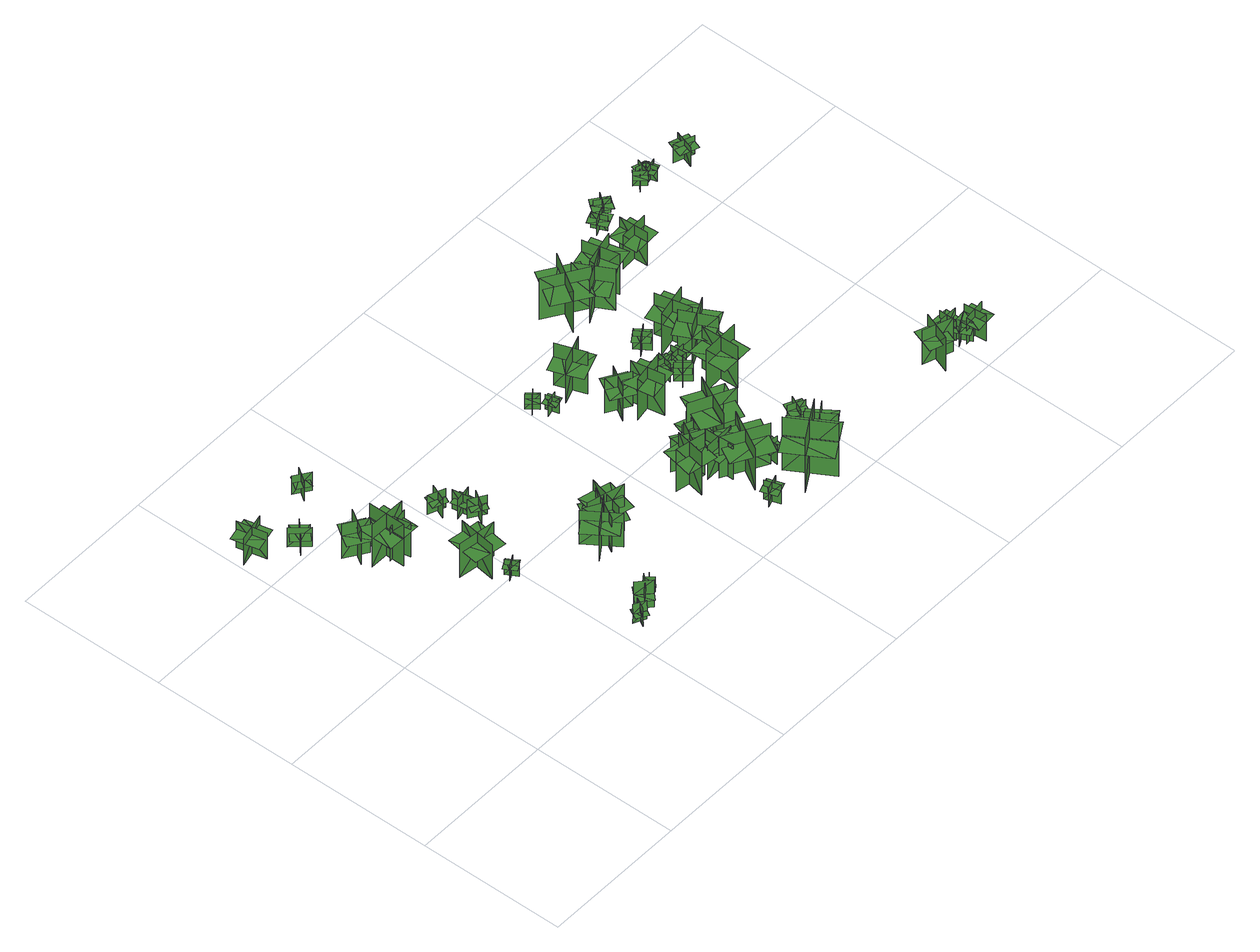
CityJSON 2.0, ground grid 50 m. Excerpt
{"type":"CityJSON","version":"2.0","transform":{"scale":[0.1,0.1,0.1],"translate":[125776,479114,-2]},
"CityObjects":{
"tree1":{"type":"SolitaryVegetationObject","geometry":[{"type":"MultiSurface","lod":"1","boundaries":[[[0,1,2]],[[0,2,3]],[[4,5,6]],[[4,6,7]],[[8,9,10]],[[8,10,11]],[[8,11,12]],[[8,12,13]]]}]},
"tree2":{"type":"SolitaryVegetationObject","geometry":[{"type":"MultiSurface","lod":"1","boundaries":[[[14,15,16]],[[14,16,17]],[[18,19,20]],[[18,20,21]],[[22,23,24]],[[22,24,25]],[[22,25,26]],[[22,26,27]]]}]},
"tree3":{"type":"SolitaryVegetationObject","geometry":[{"type":"MultiSurface","lod":"1","boundaries":[[[28,29,30]],[[28,30,31]],[[32,33,34]],[[32,34,35]],[[36,37,38]],[[36,38,39]],[[36,40,41]],[[36,41,37]]]}]},
"tree4":{"type":"SolitaryVegetationObject","geometry":[{"type":"MultiSurface","lod":"1","boundaries":[[[42,43,44]],[[42,44,45]],[[46,47,48]],[[46,48,49]],[[50,51,52]],[[50,52,53]],[[50,51,54]],[[50,54,55]]]}]},
"tree5":{"type":"SolitaryVegetationObject","geometry":[{"type":"MultiSurface","lod":"1","boundaries":[[[56,57,58]],[[56,58,59]],[[60,61,62]],[[60,62,63]],[[64,65,66]],[[64,66,67]],[[64,67,68]],[[64,68,69]]]}]},
"tree6":{"type":"SolitaryVegetationObject","geometry":[{"type":"MultiSurface","lod":"1","boundaries":[[[70,71,72]],[[70,72,73]],[[74,75,76]],[[74,76,77]],[[78,79,75]],[[78,75,74]],[[80,81,71]],[[80,71,70]],[[70,71,82]],[[70,82,83]],[[70,84,85]],[[70,85,71]]]}]},
"tree7":{"type":"SolitaryVegetationObject","geometry":[{"type":"MultiSurface","lod":"1","boundaries":[[[86,87,88]],[[86,88,89]],[[90,91,92]],[[90,92,93]],[[94,95,96]],[[94,96,97]],[[94,97,98]],[[94,98,99]]]}]},
"tree8":{"type":"SolitaryVegetationObject","geometry":[{"type":"MultiSurface","lod":"1","boundaries":[[[100,101,102]],[[100,102,103]],[[104,105,106]],[[104,106,107]],[[108,109,110]],[[108,110,111]],[[108,111,112]],[[108,112,113]]]}]},
"tree9":{"type":"SolitaryVegetationObject","geometry":[{"type":"MultiSurface","lod":"1","boundaries":[[[114,115,116]],[[114,116,117]],[[118,119,120]],[[118,120,121]],[[122,123,119]],[[122,119,118]],[[124,125,115]],[[124,115,114]],[[114,115,126]],[[114,126,127]],[[114,128,129]],[[114,129,115]]]}]},
"tree10":{"type":"SolitaryVegetationObject","geometry":[{"type":"MultiSurface","lod":"1","boundaries":[[[130,131,132]],[[130,132,133]],[[134,135,136]],[[134,136,137]],[[138,139,140]],[[138,140,141]],[[138,142,143]],[[138,143,139]]]}]},
"tree11":{"type":"SolitaryVegetationObject","geometry":[{"type":"MultiSurface","lod":"1","boundaries":[[[144,145,146]],[[144,146,147]],[[148,149,150]],[[148,150,151]],[[152,153,149]],[[152,149,148]],[[154,155,145]],[[154,145,144]],[[144,145,156]],[[144,156,157]],[[144,158,159]],[[144,159,145]]]}]},
"tree12":{"type":"SolitaryVegetationObject","geometry":[{"type":"MultiSurface","lod":"1","boundaries":[[[160,161,162]],[[160,162,163]],[[164,165,166]],[[164,166,167]],[[168,169,170]],[[168,170,171]],[[168,172,173]],[[168,173,169]]]}]},
"tree13":{"type":"SolitaryVegetationObject","geometry":[{"type":"MultiSurface","lod":"1","boundaries":[[[174,175,176]],[[174,176,177]],[[178,179,180]],[[178,180,181]],[[182,183,184]],[[182,184,185]],[[182,186,187]],[[182,187,183]]]}]},
"tree14":{"type":"SolitaryVegetationObject","geometry":[{"type":"MultiSurface","lod":"1","boundaries":[[[188,189,190]],[[188,190,191]],[[192,193,194]],[[192,194,195]],[[196,197,198]],[[196,198,199]],[[196,200,201]],[[196,201,197]]]}]},
"tree15":{"type":"SolitaryVegetationObject","geometry":[{"type":"MultiSurface","lod":"1","boundaries":[[[202,203,204]],[[202,204,205]],[[206,207,208]],[[206,208,209]],[[210,211,212]],[[210,212,213]],[[210,213,214]],[[210,214,215]]]}]},
"tree16":{"type":"SolitaryVegetationObject","geometry":[{"type":"MultiSurface","lod":"1","boundaries":[[[216,217,218]],[[216,218,219]],[[220,221,222]],[[220,222,223]],[[224,225,226]],[[224,226,227]],[[224,227,228]],[[224,228,229]]]}]},
"tree17":{"type":"SolitaryVegetationObject","geometry":[{"type":"MultiSurface","lod":"1","boundaries":[[[230,231,232]],[[230,232,233]],[[234,235,236]],[[234,236,237]],[[238,239,240]],[[238,240,241]],[[238,241,242]],[[238,242,243]]]}]},
"tree18":{"type":"SolitaryVegetationObject","geometry":[{"type":"MultiSurface","lod":"1","boundaries":[[[244,245,246]],[[244,246,247]],[[248,249,250]],[[248,250,251]],[[252,253,254]],[[252,254,255]],[[252,256,257]],[[252,257,253]]]}]},
"tree19":{"type":"SolitaryVegetationObject","geometry":[{"type":"MultiSurface","lod":"1","boundaries":[[[258,259,260]],[[258,260,261]],[[262,263,264]],[[262,264,265]],[[266,267,268]],[[266,268,269]],[[266,269,270]],[[266,270,271]]]}]},
"tree20":{"type":"SolitaryVegetationObject","geometry":[{"type":"MultiSurface","lod":"1","boundaries":[[[272,273,274]],[[272,274,275]],[[276,277,278]],[[276,278,279]],[[280,281,282]],[[280,282,283]],[[280,283,284]],[[280,284,285]]]}]},
"tree21":{"type":"SolitaryVegetationObject","geometry":[{"type":"MultiSurface","lod":"1","boundaries":[[[286,287,288]],[[286,288,289]],[[290,291,292]],[[290,292,293]],[[294,295,296]],[[294,296,297]],[[294,297,298]],[[294,298,299]]]}]},
"tree22":{"type":"SolitaryVegetationObject","geometry":[{"type":"MultiSurface","lod":"1","boundaries":[[[300,301,302]],[[300,302,303]],[[304,305,306]],[[304,306,307]],[[308,309,310]],[[308,310,311]],[[308,311,312]],[[308,312,313]]]}]},
"tree23":{"type":"SolitaryVegetationObject","geometry":[{"type":"MultiSurface","lod":"1","boundaries":[[[314,315,316]],[[314,316,317]],[[318,319,320]],[[318,320,321]],[[322,323,324]],[[322,324,325]],[[322,325,326]],[[322,326,327]]]}]},
"tree24":{"type":"SolitaryVegetationObject","geometry":[{"type":"MultiSurface","lod":"1","boundaries":[[[328,329,330]],[[328,330,331]],[[332,333,334]],[[332,334,335]],[[336,337,338]],[[336,338,339]],[[336,339,340]],[[336,340,341]]]}]},
"tree25":{"type":"SolitaryVegetationObject","geometry":[{"type":"MultiSurface","lod":"1","boundaries":[[[342,343,344]],[[342,344,345]],[[346,347,348]],[[346,348,349]],[[350,351,352]],[[350,352,353]],[[350,353,354]],[[350,354,355]]]}]},
"tree26":{"type":"SolitaryVegetationObject","geometry":[{"type":"MultiSurface","lod":"1","boundaries":[[[356,357,358]],[[356,358,359]],[[360,361,362]],[[360,362,363]],[[364,365,366]],[[364,366,367]],[[364,367,368]],[[364,368,369]]]}]},
"tree27":{"type":"SolitaryVegetationObject","geometry":[{"type":"MultiSurface","lod":"1","boundaries":[[[370,371,372]],[[370,372,373]],[[374,375,376]],[[374,376,377]],[[378,379,380]],[[378,380,381]],[[378,381,382]],[[378,382,383]]]}]},
"tree28":{"type":"SolitaryVegetationObject","geometry":[{"type":"MultiSurface","lod":"1","boundaries":[[[384,385,386]],[[384,386,387]],[[388,389,390]],[[388,390,391]],[[392,393,394]],[[392,394,395]],[[392,393,396]],[[392,396,397]]]}]},
"tree29":{"type":"SolitaryVegetationObject","geometry":[{"type":"MultiSurface","lod":"1","boundaries":[[[398,399,400]],[[398,400,401]],[[402,403,404]],[[402,404,405]],[[406,407,408]],[[406,408,409]],[[406,410,411]],[[406,411,407]]]}]},
"tree30":{"type":"SolitaryVegetationObject","geometry":[{"type":"MultiSurface","lod":"1","boundaries":[[[412,413,414]],[[412,414,415]],[[416,417,418]],[[416,418,419]],[[420,421,422]],[[420,422,423]],[[420,423,424]],[[420,424,425]]]}]},
"tree31":{"type":"SolitaryVegetationObject","geometry":[{"type":"MultiSurface","lod":"1","boundaries":[[[426,427,428]],[[426,428,429]],[[430,431,432]],[[430,432,433]],[[434,435,436]],[[434,436,437]],[[434,438,439]],[[434,439,435]]]}]},
"tree32":{"type":"SolitaryVegetationObject","geometry":[{"type":"MultiSurface","lod":"1","boundaries":[[[440,441,442]],[[440,442,443]],[[444,445,446]],[[444,446,447]],[[448,449,450]],[[448,450,451]],[[448,451,452]],[[448,452,453]]]}]},
"tree33":{"type":"SolitaryVegetationObject","geometry":[{"type":"MultiSurface","lod":"1","boundaries":[[[454,455,456]],[[454,456,457]],[[458,459,460]],[[458,460,461]],[[462,463,464]],[[462,464,465]],[[462,465,466]],[[462,466,467]]]}]},
"tree34":{"type":"SolitaryVegetationObject","geometry":[{"type":"MultiSurface","lod":"1","boundaries":[[[468,469,470]],[[468,470,471]],[[472,473,474]],[[472,474,475]],[[476,477,478]],[[476,478,479]],[[476,479,480]],[[476,480,481]]]}]},
"tree35":{"type":"SolitaryVegetationObject","geometry":[{"type":"MultiSurface","lod":"1","boundaries":[[[482,483,484]],[[482,484,485]],[[486,487,488]],[[486,488,489]],[[490,491,492]],[[490,492,493]],[[490,493,494]],[[490,494,495]]]}]},
"tree36":{"type":"SolitaryVegetationObject","geometry":[{"type":"MultiSurface","lod":"1","boundaries":[[[496,497,498]],[[496,498,499]],[[500,501,502]],[[500,502,503]],[[504,505,506]],[[504,506,507]],[[504,507,508]],[[504,508,509]]]}]},
"tree37":{"type":"SolitaryVegetationObject","geometry":[{"type":"MultiSurface","lod":"1","boundaries":[[[510,511,512]],[[510,512,513]],[[514,515,516]],[[514,516,517]],[[518,519,520]],[[518,520,521]],[[518,521,522]],[[518,522,523]]]}]},
"tree38":{"type":"SolitaryVegetationObject","geometry":[{"type":"MultiSurface","lod":"1","boundaries":[[[524,525,526]],[[524,526,527]],[[528,529,530]],[[528,530,531]],[[532,533,534]],[[532,534,535]],[[532,533,536]],[[532,536,537]]]}]},
"tree39":{"type":"SolitaryVegetationObject","geometry":[{"type":"MultiSurface","lod":"1","boundaries":[[[538,539,540]],[[538,540,541]],[[542,543,544]],[[542,544,545]],[[546,547,548]],[[546,548,549]],[[546,549,550]],[[546,550,551]]]}]},
"tree40":{"type":"SolitaryVegetationObject","geometry":[{"type":"MultiSurface","lod":"1","boundaries":[[[552,553,554]],[[552,554,555]],[[556,557,558]],[[556,558,559]],[[560,561,562]],[[560,562,563]],[[560,563,564]],[[560,564,565]]]}]},
"tree41":{"type":"SolitaryVegetationObject","geometry":[{"type":"MultiSurface","lod":"1","boundaries":[[[566,567,568]],[[566,568,569]],[[570,571,572]],[[570,572,573]],[[574,575,576]],[[574,576,577]],[[574,577,578]],[[574,578,579]]]}]},
"tree42":{"type":"SolitaryVegetationObject","geometry":[{"type":"MultiSurface","lod":"1","boundaries":[[[580,581,582]],[[580,582,583]],[[584,585,586]],[[584,586,587]],[[588,589,590]],[[588,590,591]],[[588,591,592]],[[588,592,593]]]}]},
"tree43":{"type":"SolitaryVegetationObject","geometry":[{"type":"MultiSurface","lod":"1","boundaries":[[[594,595,596]],[[594,596,597]],[[598,599,600]],[[598,600,601]],[[602,603,604]],[[602,604,605]],[[602,603,606]],[[602,606,607]]]}]},
"tree44":{"type":"SolitaryVegetationObject","geometry":[{"type":"MultiSurface","lod":"1","boundaries":[[[608,609,610]],[[608,610,611]],[[612,613,614]],[[612,614,615]],[[616,617,618]],[[616,618,619]],[[616,619,620]],[[616,620,621]]]}]},
"tree45":{"type":"SolitaryVegetationObject","geometry":[{"type":"MultiSurface","lod":"1","boundaries":[[[622,623,624]],[[622,624,625]],[[626,627,628]],[[626,628,629]],[[630,631,632]],[[630,632,633]],[[630,633,634]],[[630,634,635]]]}]},
"tree46":{"type":"SolitaryVegetationObject","geometry":[{"type":"MultiSurface","lod":"1","boundaries":[[[636,637,638]],[[636,638,639]],[[640,641,642]],[[640,642,643]],[[644,645,646]],[[644,646,647]],[[644,647,648]],[[644,648,649]]]}]},
"tree47":{"type":"SolitaryVegetationObject","geometry":[{"type":"MultiSurface","lod":"1","boundaries":[[[650,651,652]],[[650,652,653]],[[654,655,656]],[[654,656,657]],[[658,659,660]],[[658,660,661]],[[658,661,662]],[[658,662,663]]]}]},
"tree48":{"type":"SolitaryVegetationObject","geometry":[{"type":"MultiSurface","lod":"1","boundaries":[[[664,665,666]],[[664,666,667]],[[668,669,670]],[[668,670,671]],[[672,673,674]],[[672,674,675]],[[672,675,676]],[[672,676,677]]]}]},
"tree49":{"type":"SolitaryVegetationObject","geometry":[{"type":"MultiSurface","lod":"1","boundaries":[[[678,679,680]],[[678,680,681]],[[682,683,684]],[[682,684,685]],[[686,687,688]],[[686,688,689]],[[686,689,690]],[[686,690,691]]]}]},
"tree50":{"type":"SolitaryVegetationObject","geometry":[{"type":"MultiSurface","lod":"1","boundaries":[[[692,693,694]],[[692,694,695]],[[696,697,698]],[[696,698,699]],[[700,701,702]],[[700,702,703]],[[700,703,704]],[[700,704,705]]]}]},
"tree51":{"type":"SolitaryVegetationObject","geometry":[{"type":"MultiSurface","lod":"1","boundaries":[[[706,707,708]],[[706,708,709]],[[710,711,712]],[[710,712,713]],[[714,715,716]],[[714,716,717]],[[714,717,718]],[[714,718,719]]]}]},
"tree52":{"type":"SolitaryVegetationObject","geometry":[{"type":"MultiSurface","lod":"1","boundaries":[[[720,721,722]],[[720,722,723]],[[724,725,726]],[[724,726,727]],[[728,729,730]],[[728,730,731]],[[728,731,732]],[[728,732,733]]]}]},
"tree53":{"type":"SolitaryVegetationObject","geometry":[{"type":"MultiSurface","lod":"1","boundaries":[[[734,735,736]],[[734,736,737]],[[738,739,740]],[[738,740,741]],[[742,743,744]],[[742,744,745]],[[742,745,746]],[[742,746,747]]]}]},
"tree54":{"type":"SolitaryVegetationObject","geometry":[{"type":"MultiSurface","lod":"1","boundaries":[[[748,749,750]],[[748,750,751]],[[752,753,754]],[[752,754,755]],[[756,757,758]],[[756,758,759]],[[756,759,760]],[[756,760,761]]]}]},
"tree55":{"type":"SolitaryVegetationObject","geometry":[{"type":"MultiSurface","lod":"1","boundaries":[[[762,763,764]],[[762,764,765]],[[766,767,768]],[[766,768,769]],[[770,771,772]],[[770,772,773]],[[770,773,774]],[[770,774,775]]]}]}
},
"vertices":[
[10,1112,8],[108,1135,8],[108,1135,117],[10,1112,117],[71,1075,8],[49,1173,8],[49,1173,117],[71,1075,117],[70,1079,86],[113,1089,86],[92,1179,86],[50,1169,86],[7,1159,86],[28,1069,86],
[146,1064,6],[195,1011,6],[195,1011,84],[146,1064,84],[145,1012,6],[197,1061,6],[197,1061,84],[145,1012,84],[147,1014,62],[168,991,62],[216,1036,62],[195,1059,62],[174,1082,62],[125,1037,62],
[279,932,2],[233,860,2],[233,860,144],[279,932,144],[215,917,2],[287,871,2],[287,871,144],[215,917,144],[215,917,97],[287,871,97],[313,911,97],[241,956,97],[190,878,97],[262,832,97],
[307,890,4],[306,761,4],[306,761,176],[307,890,176],[245,829,4],[374,827,4],[374,827,176],[245,829,176],[303,890,119],[302,761,119],[367,761,119],[368,890,119],[250,762,119],[251,891,119],
[374,817,6],[295,802,6],[295,802,145],[374,817,145],[330,847,6],[330,847,145],[345,768,145],[345,768,6],[330,844,100],[297,838,100],[310,774,100],[343,781,100],[376,787,100],[364,851,100],
[561,81,48],[581,118,48],[562,128,48],[542,91,48],[552,109,48],[590,88,48],[591,91,87],[553,111,87],[553,111,9],[591,91,9],[563,80,9],[583,117,9],[581,118,87],[561,81,87],[580,70,48],[600,108,48],
[374,608,5],[502,590,5],[502,590,145],[374,608,145],[430,535,5],[449,663,5],[449,663,145],[430,535,145],[431,540,106],[487,532,106],[504,649,106],[448,657,106],[392,666,106],[375,549,106],
[469,522,0],[491,484,0],[491,484,62],[469,522,62],[461,494,0],[499,516,0],[499,516,62],[461,494,62],[461,494,44],[473,475,44],[511,497,44],[499,516,44],[488,535,44],[450,513,44],
[602,149,62],[645,108,62],[666,131,62],[623,172,62],[643,151,62],[602,108,62],[605,106,116],[646,149,116],[646,149,7],[605,106,7],[600,147,7],[643,107,7],[645,108,116],[602,149,116],[581,127,62],[624,87,62],
[353,1196,4],[319,1147,4],[319,1147,81],[353,1196,81],[316,1190,4],[316,1190,81],[366,1155,81],[366,1155,4],[353,1192,52],[323,1149,52],[343,1135,52],[373,1178,52],[332,1207,52],[302,1164,52],
[692,167,40],[667,145,40],[679,132,40],[704,154,40],[691,144,40],[669,169,40],[667,168,71],[690,142,71],[690,142,9],[667,168,9],[691,168,9],[666,146,9],[667,145,71],[692,167,71],[681,180,40],[656,158,40],
[561,820,5],[505,842,5],[505,842,83],[561,820,83],[546,855,5],[546,855,83],[524,799,83],[524,799,5],[557,819,53],[508,839,53],[499,816,53],[548,797,53],[566,843,53],[517,862,53],
[549,765,4],[608,775,4],[608,775,82],[549,765,82],[580,743,4],[580,743,82],[570,803,82],[570,803,4],[553,768,52],[604,777,52],[600,801,52],[548,792,52],[557,743,52],[609,752,52],
[619,713,3],[569,745,3],[569,745,81],[619,713,81],[611,750,3],[611,750,81],[578,699,81],[578,699,3],[615,713,51],[570,741,51],[557,721,51],[602,692,51],[628,734,51],[584,762,51],
[787,419,5],[682,346,5],[682,346,144],[787,419,144],[697,434,5],[770,329,5],[770,329,144],[697,434,144],[700,430,106],[653,398,106],[721,301,106],[767,333,106],[814,365,106],[746,462,106],
[733,342,5],[795,455,5],[795,455,145],[733,342,145],[821,369,5],[708,431,5],[708,431,145],[821,369,145],[817,371,106],[844,421,106],[740,478,106],[713,428,106],[686,379,106],[790,322,106],
[733,434,6],[858,402,6],[858,402,146],[733,434,146],[780,355,6],[813,480,6],[813,480,146],[780,355,146],[781,360,107],[836,346,107],[866,461,107],[812,475,107],[757,489,107],[727,375,107],
[1072,292,6],[1091,394,6],[1091,394,180],[1072,292,180],[1138,337,6],[1035,356,6],[1035,356,180],[1138,337,180],[1138,337,123],[1035,356,123],[1025,300,123],[1128,281,123],[1148,393,123],[1046,412,123],
[1174,146,7],[1192,94,7],[1192,94,84],[1174,146,84],[1158,113,7],[1210,131,7],[1210,131,84],[1158,113,84],[1158,113,62],[1167,87,62],[1219,105,62],[1210,131,62],[1201,157,62],[1148,139,62],
[1175,367,6],[1083,418,6],[1083,418,146],[1175,367,146],[1156,431,6],[1156,431,146],[1105,340,146],[1105,340,6],[1156,431,102],[1118,453,102],[1077,380,102],[1115,359,102],[1153,337,102],[1194,410,102],
[1179,368,2],[1180,264,2],[1180,264,142],[1179,368,142],[1132,320,2],[1132,320,142],[1237,322,142],[1237,322,2],[1132,320,98],[1133,276,98],[1217,278,98],[1216,321,98],[1215,365,98],[1132,364,98],
[1033,894,8],[998,866,8],[998,866,69],[1033,894,69],[1003,897,8],[1031,863,8],[1031,863,69],[1003,897,69],[1003,897,52],[986,883,52],[1014,849,52],[1031,863,52],[1048,877,52],[1020,911,52],
[1065,838,9],[1023,826,9],[1023,826,70],[1065,838,70],[1040,852,9],[1052,810,9],[1052,810,70],[1040,852,70],[1040,852,53],[1018,846,53],[1030,804,53],[1052,810,53],[1073,816,53],[1061,858,53],
[1187,189,4],[1263,326,4],[1263,326,175],[1187,189,175],[1294,221,4],[1157,297,4],[1157,297,175],[1294,221,175],[1289,224,127],[1322,284,127],[1196,354,127],[1162,294,127],[1129,234,127],[1255,164,127],
[1170,448,5],[1243,422,5],[1243,422,112],[1170,448,112],[1192,401,5],[1218,474,5],[1218,474,112],[1192,401,112],[1192,401,82],[1229,388,82],[1254,462,82],[1218,474,82],[1181,487,82],[1156,414,82],
[1283,328,6],[1250,283,6],[1250,283,83],[1283,328,83],[1246,322,6],[1291,290,6],[1291,290,83],[1246,322,83],[1246,322,61],[1230,300,61],[1275,268,61],[1291,290,61],[1307,313,61],[1262,345,61],
[1331,228,10],[1276,235,10],[1276,235,87],[1331,228,87],[1309,257,10],[1301,203,10],[1301,203,87],[1309,257,87],[1309,257,66],[1281,261,66],[1273,206,66],[1301,203,66],[1328,199,66],[1336,253,66],
[1298,181,4],[1383,40,4],[1383,40,223],[1298,181,223],[1272,72,4],[1412,158,4],[1412,158,223],[1272,72,223],[1294,178,150],[1379,38,150],[1449,80,150],[1364,221,150],[1322,3,150],[1237,144,150],
[1147,651,11],[1191,724,11],[1191,724,153],[1147,651,153],[1210,667,11],[1137,711,11],[1137,711,153],[1210,667,153],[1210,667,107],[1137,711,107],[1113,671,107],[1186,627,107],[1234,707,107],[1161,751,107],
[1198,454,4],[1339,384,4],[1339,384,175],[1198,454,175],[1235,348,4],[1305,489,4],[1305,489,175],[1235,348,175],[1238,353,127],[1300,323,127],[1364,453,127],[1302,483,127],[1240,514,127],[1176,384,127],
[1133,899,4],[1169,801,4],[1169,801,177],[1133,899,177],[1099,826,4],[1197,862,4],[1197,862,177],[1099,826,177],[1099,826,121],[1197,862,121],[1178,916,121],[1080,880,121],[1119,773,121],[1217,809,121],
[1245,577,4],[1225,688,4],[1225,688,174],[1245,577,174],[1292,644,4],[1181,625,4],[1181,625,174],[1292,644,174],[1292,644,129],[1282,698,129],[1171,678,129],[1181,625,129],[1190,572,129],[1301,591,129],
[1477,185,6],[1395,128,6],[1395,128,144],[1477,185,144],[1412,197,6],[1469,115,6],[1469,115,144],[1412,197,144],[1412,197,106],[1371,168,106],[1428,86,106],[1469,115,106],[1510,144,106],[1453,225,106],
[1477,295,7],[1452,242,7],[1452,242,89],[1477,295,89],[1440,282,7],[1493,257,7],[1493,257,89],[1440,282,89],[1440,282,66],[1427,256,66],[1480,230,66],[1493,257,66],[1506,283,66],[1453,309,66],
[1366,703,7],[1355,649,7],[1355,649,83],[1366,703,83],[1335,683,7],[1389,672,7],[1389,672,83],[1335,683,83],[1335,683,62],[1330,656,62],[1384,645,62],[1389,672,62],[1395,699,62],[1341,711,62],
[1364,645,7],[1400,602,7],[1400,602,84],[1364,645,84],[1361,608,7],[1403,643,7],[1403,643,84],[1361,608,84],[1361,608,62],[1378,587,62],[1421,622,62],[1403,643,62],[1385,665,62],[1343,629,62],
[1438,672,7],[1383,668,7],[1383,668,84],[1438,672,84],[1411,696,7],[1415,641,7],[1415,641,84],[1411,696,84],[1411,696,62],[1383,694,62],[1387,639,62],[1415,641,62],[1442,643,62],[1438,698,62],
[1463,487,6],[1458,616,6],[1458,616,178],[1463,487,178],[1523,552,6],[1394,547,6],[1394,547,178],[1523,552,178],[1468,487,121],[1462,616,121],[1398,614,121],[1403,485,121],[1515,618,121],[1520,489,121],
[1386,816,6],[1418,771,6],[1418,771,83],[1386,816,83],[1379,780,6],[1425,811,6],[1425,811,83],[1379,780,83],[1379,780,62],[1395,757,62],[1440,789,62],[1425,811,62],[1409,834,62],[1363,802,62],
[1435,1012,6],[1302,1096,6],[1302,1096,177],[1435,1012,177],[1409,1122,6],[1325,989,6],[1325,989,177],[1409,1122,177],[1406,1116,129],[1348,1153,129],[1270,1031,129],[1329,994,129],[1387,957,129],[1464,1079,129],
[1464,714,8],[1518,605,8],[1518,605,177],[1464,714,177],[1437,637,8],[1546,691,8],[1546,691,177],[1437,637,177],[1437,637,130],[1465,582,130],[1574,637,130],[1546,691,130],[1519,746,130],[1410,692,130],
[1541,765,5],[1422,738,5],[1422,738,175],[1541,765,175],[1472,809,5],[1500,690,5],[1500,690,175],[1472,809,175],[1472,809,127],[1413,795,127],[1440,677,127],[1500,690,127],[1559,704,127],[1532,822,127],
[1388,980,3],[1502,1041,3],[1502,1041,176],[1388,980,176],[1473,955,3],[1411,1068,3],[1411,1068,176],[1473,955,176],[1390,976,118],[1504,1038,118],[1473,1095,118],[1359,1033,118],[1529,992,118],[1415,930,118],
[1569,1062,4],[1451,1033,4],[1451,1033,173],[1569,1062,173],[1500,1104,4],[1528,986,4],[1528,986,173],[1500,1104,173],[1500,1104,126],[1441,1090,126],[1469,972,126],[1528,986,126],[1588,1000,126],[1559,1119,126],
[1934,173,7],[1898,75,7],[1898,75,147],[1934,173,147],[1874,144,7],[1874,144,147],[1972,109,147],[1972,109,7],[1874,144,103],[1859,103,103],[1937,75,103],[1952,116,103],[1967,157,103],[1888,186,103],
[1666,1000,5],[1662,1100,5],[1662,1100,143],[1666,1000,143],[1711,1049,5],[1612,1044,5],[1612,1044,143],[1711,1049,143],[1711,1049,104],[1709,1099,104],[1610,1094,104],[1612,1044,104],[1614,995,104],[1714,999,104],
[1711,1208,7],[1711,1208,69],[1662,1186,69],[1662,1186,7],[1697,1174,7],[1697,1174,69],[1676,1221,69],[1676,1221,7],[1700,1167,49],[1725,1178,49],[1699,1236,49],[1674,1226,49],[1650,1215,49],[1676,1156,49],
[2007,191,13],[2006,128,13],[2006,128,94],[2007,191,94],[1980,164,13],[1980,164,94],[2043,163,94],[2043,163,13],[1980,164,65],[1979,130,65],[2042,129,65],[2043,163,65],[2043,197,65],[1980,198,65],
[2007,145,10],[2037,90,10],[2037,90,90],[2007,145,90],[1996,108,10],[1996,108,90],[2052,139,90],[2052,139,10],[1996,108,62],[2013,78,62],[2068,109,62],[2052,139,62],[2035,169,62],[1980,138,62],
[2096,107,8],[2018,99,8],[2018,99,116],[2096,107,116],[2056,140,8],[2063,63,8],[2063,63,116],[2056,140,116],[2056,140,86],[2017,136,86],[2025,59,86],[2063,63,86],[2102,66,86],[2094,143,86],
[1719,1208,9],[1719,1208,71],[1752,1250,71],[1752,1250,9],[1715,1244,9],[1715,1244,71],[1756,1213,71],[1756,1213,9],[1709,1249,50],[1693,1227,50],[1744,1188,50],[1760,1210,50],[1776,1231,50],[1725,1270,50],
[1908,1234,7],[1876,1203,7],[1876,1203,68],[1908,1234,68],[1879,1235,7],[1909,1203,7],[1909,1203,68],[1879,1235,68],[1879,1235,51],[1863,1220,51],[1893,1187,51],[1909,1203,51],[1925,1218,51],[1895,1250,51],
[1923,1251,7],[1908,1209,7],[1908,1209,69],[1923,1251,69],[1896,1238,7],[1938,1224,7],[1938,1224,69],[1896,1238,69],[1896,1238,51],[1889,1217,51],[1931,1203,51],[1938,1224,51],[1945,1245,51],[1903,1259,51],
[1912,1207,7],[1955,1220,7],[1955,1220,69],[1912,1207,69],[1938,1193,7],[1925,1236,7],[1925,1236,69],[1938,1193,69],[1938,1193,52],[1959,1200,52],[1947,1242,52],[1925,1236,52],[1904,1229,52],[1917,1187,52],
[2049,1160,4],[2071,1228,4],[2071,1228,81],[2049,1160,81],[2094,1183,4],[2026,1206,4],[2026,1206,81],[2094,1183,81],[2091,1184,60],[2101,1214,60],[2039,1235,60],[2029,1205,60],[2019,1175,60],[2081,1154,60]
]}
